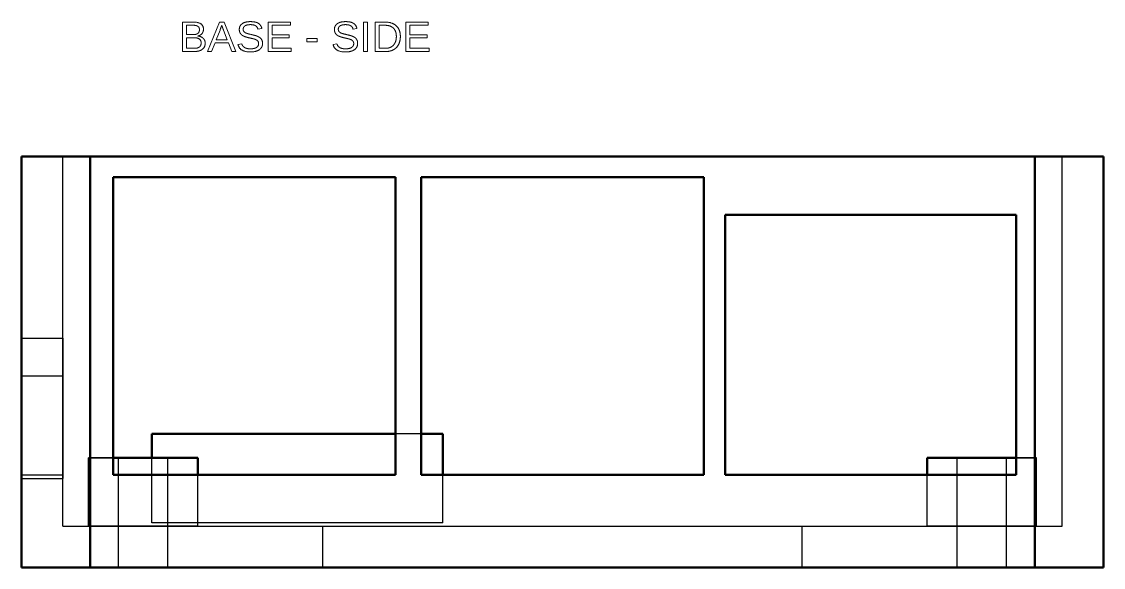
# Model space of a CAD drawing. Header units: millimetres. Extents: x 10 to 410, y 10 to 287.
# Drawn here: x 148.4 to 211.6, y 93 to 124.9 of the extents above; entities that cross this region are included whole.
import ezdxf

# ---------------------------------------------------------------- set-up
doc = ezdxf.new("R2010")
doc.units = ezdxf.units.MM
for name, color, linetype, lineweight in [('dimensions', 7, 'Continuous', 13), ('hidden', 7, 'Continuous', 25), ('part', 7, 'Continuous', 50)]:
    doc.layers.add(name, color=color, linetype=linetype, lineweight=lineweight)

msp = doc.modelspace()

# ---------------------------------------------------------------- linework, layer by layer
at = {"layer": 'dimensions'}
for p, q in [((157.793, 124.859), (157.793, 123.139)), ((158.418, 124.859), (157.793, 124.859)), ((158.026, 124.673), (158.418, 124.673)), ((158.026, 124.128), (158.026, 124.673)), ((159.962, 124.859), (159.26, 123.139)), ((160.227, 124.859), (159.962, 124.859)), ((160.081, 124.649), (160.092, 124.684)), ((160.092, 124.684), (160.125, 124.582)), ((160.918, 123.139), (160.227, 124.859)), ((162.795, 124.859), (162.795, 123.139)), ((164.1, 124.859), (162.795, 124.859)), ((163.029, 124.669), (164.1, 124.669)), ((163.029, 124.117), (163.029, 124.669)), ((164.1, 124.669), (164.1, 124.859)), ((168.378, 124.859), (168.378, 123.139)), ((168.611, 124.859), (168.378, 124.859)), ((168.611, 123.139), (168.611, 124.859)), ((169.047, 124.859), (169.047, 123.139)), ((169.615, 124.859), (169.047, 124.859)), ((169.28, 124.673), (169.611, 124.673)), ((169.28, 123.326), (169.28, 124.673)), ((170.852, 124.859), (170.852, 123.139)), ((172.157, 124.859), (170.852, 124.859)), ((171.085, 124.669), (172.157, 124.669)), ((171.085, 124.117), (171.085, 124.669)), ((172.157, 124.669), (172.157, 124.859)), ((158.418, 124.128), (158.026, 124.128)), ((158.026, 123.946), (158.461, 123.946)), ((158.026, 123.326), (158.026, 123.946)), ((159.771, 123.824), (159.99, 124.389)), ((160.193, 124.392), (160.414, 123.824)), ((162.206, 124.449), (162.435, 124.49)), ((164.027, 124.117), (163.029, 124.117)), ((163.029, 123.929), (164.027, 123.929)), ((163.029, 123.33), (163.029, 123.929)), ((164.027, 123.929), (164.027, 124.117)), ((165.063, 123.901), (165.063, 123.706)), ((165.674, 123.901), (165.063, 123.901)), ((165.674, 123.706), (165.674, 123.901)), ((167.762, 124.449), (167.992, 124.49)), ((172.084, 124.117), (171.085, 124.117)), ((171.085, 123.929), (172.084, 123.929)), ((171.085, 123.33), (171.085, 123.929)), ((172.084, 123.929), (172.084, 124.117)), ((158.479, 123.326), (158.026, 123.326)), ((159.502, 123.139), (159.7, 123.642)), ((159.7, 123.642), (160.483, 123.642)), ((160.414, 123.824), (159.771, 123.824)), ((160.483, 123.642), (160.68, 123.139)), ((161.262, 123.597), (161.036, 123.552)), ((164.15, 123.33), (163.029, 123.33)), ((164.15, 123.139), (164.15, 123.33)), ((165.063, 123.706), (165.674, 123.706)), ((166.819, 123.597), (166.593, 123.552)), ((169.663, 123.326), (169.28, 123.326)), ((172.207, 123.33), (171.085, 123.33)), ((172.207, 123.139), (172.207, 123.33)), ((157.793, 123.139), (158.491, 123.139)), ((159.26, 123.139), (159.502, 123.139)), ((160.68, 123.139), (160.918, 123.139)), ((162.795, 123.139), (164.15, 123.139)), ((168.378, 123.139), (168.611, 123.139)), ((169.047, 123.139), (169.69, 123.139)), ((170.852, 123.139), (172.207, 123.139))]:
    msp.add_line(p, q, dxfattribs=at)
for points in [[(158.418, 124.859), (159.023, 124.859), (159.023, 124.442)], [(158.694, 124.613), (158.599, 124.673), (158.418, 124.673)], [(158.789, 124.414), (158.789, 124.553), (158.694, 124.613)], [(160.081, 124.649), (160.05, 124.548), (159.99, 124.389)], [(160.193, 124.392), (160.159, 124.476), (160.125, 124.582)], [(161.117, 124.425), (161.117, 124.646), (161.286, 124.765)], [(161.286, 124.765), (161.455, 124.885), (161.77, 124.885)], [(161.453, 124.641), (161.344, 124.573), (161.344, 124.437)], [(161.768, 124.709), (161.561, 124.709), (161.453, 124.641)], [(162.062, 124.648), (161.956, 124.709), (161.768, 124.709)], [(161.77, 124.885), (162.063, 124.885), (162.218, 124.795)], [(162.206, 124.449), (162.168, 124.586), (162.062, 124.648)], [(162.218, 124.795), (162.373, 124.706), (162.435, 124.49)], [(166.674, 124.425), (166.674, 124.646), (166.843, 124.765)], [(166.843, 124.765), (167.012, 124.885), (167.327, 124.885)], [(167.009, 124.641), (166.901, 124.573), (166.901, 124.437)], [(167.324, 124.709), (167.118, 124.709), (167.009, 124.641)], [(167.618, 124.648), (167.512, 124.709), (167.324, 124.709)], [(167.327, 124.885), (167.62, 124.885), (167.775, 124.795)], [(167.762, 124.449), (167.725, 124.586), (167.618, 124.648)], [(167.775, 124.795), (167.93, 124.706), (167.992, 124.49)], [(170.118, 124.505), (169.943, 124.673), (169.611, 124.673)], [(169.615, 124.859), (170.052, 124.859), (170.29, 124.64)], [(170.293, 124.017), (170.293, 124.337), (170.118, 124.505)], [(170.29, 124.64), (170.527, 124.421), (170.527, 124.017)], [(158.418, 124.128), (158.605, 124.128), (158.697, 124.198)], [(158.888, 123.642), (158.888, 123.946), (158.461, 123.946)], [(158.938, 124.186), (158.853, 124.082), (158.696, 124.046)], [(158.696, 124.046), (158.901, 124.022), (159.012, 123.909)], [(158.697, 124.198), (158.789, 124.269), (158.789, 124.414)], [(159.023, 124.442), (159.023, 124.289), (158.938, 124.186)], [(159.012, 123.909), (159.124, 123.796), (159.124, 123.624)], [(161.149, 124.254), (161.117, 124.328), (161.117, 124.425)], [(161.243, 124.124), (161.182, 124.179), (161.149, 124.254)], [(161.409, 124.023), (161.304, 124.068), (161.243, 124.124)], [(161.344, 124.437), (161.344, 124.358), (161.386, 124.306)], [(161.386, 124.306), (161.428, 124.254), (161.508, 124.218)], [(161.719, 123.933), (161.515, 123.978), (161.409, 124.023)], [(161.508, 124.218), (161.587, 124.182), (161.824, 124.129)], [(161.932, 123.883), (161.836, 123.906), (161.719, 123.933)], [(161.824, 124.129), (161.903, 124.111), (161.982, 124.092)], [(162.098, 123.825), (162.029, 123.86), (161.932, 123.883)], [(161.982, 124.092), (162.061, 124.073), (162.133, 124.047)], [(162.133, 124.047), (162.205, 124.021), (162.267, 123.985)], [(162.267, 123.985), (162.33, 123.95), (162.377, 123.899)], [(162.377, 123.899), (162.423, 123.847), (162.449, 123.778)], [(166.706, 124.254), (166.674, 124.328), (166.674, 124.425)], [(166.799, 124.124), (166.738, 124.179), (166.706, 124.254)], [(166.966, 124.023), (166.86, 124.068), (166.799, 124.124)], [(166.901, 124.437), (166.901, 124.358), (166.943, 124.306)], [(166.943, 124.306), (166.985, 124.254), (167.064, 124.218)], [(167.275, 123.933), (167.072, 123.978), (166.966, 124.023)], [(167.064, 124.218), (167.144, 124.182), (167.38, 124.129)], [(167.489, 123.883), (167.393, 123.906), (167.275, 123.933)], [(167.38, 124.129), (167.46, 124.111), (167.538, 124.092)], [(167.655, 123.825), (167.585, 123.86), (167.489, 123.883)], [(167.538, 124.092), (167.617, 124.073), (167.689, 124.047)], [(167.689, 124.047), (167.761, 124.021), (167.824, 123.985)], [(167.824, 123.985), (167.887, 123.95), (167.933, 123.899)], [(167.933, 123.899), (167.98, 123.847), (168.006, 123.778)], [(170.216, 123.648), (170.293, 123.805), (170.293, 124.017)], [(170.527, 124.017), (170.527, 123.751), (170.424, 123.551)], [(158.479, 123.326), (158.693, 123.326), (158.79, 123.406)], [(158.956, 123.267), (158.789, 123.139), (158.491, 123.139)], [(158.79, 123.406), (158.888, 123.485), (158.888, 123.642)], [(159.124, 123.624), (159.124, 123.395), (158.956, 123.267)], [(161.765, 123.115), (161.136, 123.115), (161.036, 123.552)], [(161.262, 123.597), (161.301, 123.442), (161.428, 123.37)], [(161.428, 123.37), (161.555, 123.297), (161.774, 123.297)], [(162.289, 123.246), (162.103, 123.115), (161.765, 123.115)], [(161.774, 123.297), (162, 123.297), (162.122, 123.374)], [(162.206, 123.739), (162.168, 123.791), (162.098, 123.825)], [(162.122, 123.374), (162.245, 123.452), (162.245, 123.602)], [(162.245, 123.602), (162.245, 123.686), (162.206, 123.739)], [(162.476, 123.614), (162.476, 123.376), (162.289, 123.246)], [(162.449, 123.778), (162.476, 123.708), (162.476, 123.614)], [(167.322, 123.115), (166.693, 123.115), (166.593, 123.552)], [(166.819, 123.597), (166.858, 123.442), (166.985, 123.37)], [(166.985, 123.37), (167.112, 123.297), (167.33, 123.297)], [(167.846, 123.246), (167.66, 123.115), (167.322, 123.115)], [(167.33, 123.297), (167.556, 123.297), (167.679, 123.374)], [(167.763, 123.739), (167.725, 123.791), (167.655, 123.825)], [(167.679, 123.374), (167.802, 123.452), (167.802, 123.602)], [(167.802, 123.602), (167.802, 123.686), (167.763, 123.739)], [(168.032, 123.614), (168.032, 123.376), (167.846, 123.246)], [(168.006, 123.778), (168.032, 123.708), (168.032, 123.614)], [(169.663, 123.326), (169.852, 123.326), (169.996, 123.409)], [(170.129, 123.246), (169.939, 123.139), (169.69, 123.139)], [(169.996, 123.409), (170.139, 123.492), (170.216, 123.648)], [(170.424, 123.551), (170.32, 123.352), (170.129, 123.246)]]:
    msp.add_open_spline(points, degree=2, dxfattribs=at)
at = {"layer": 'hidden'}
for p, q in [((148.4, 93), (148.4, 117)), ((150.8, 95.4), (150.8, 117)), ((150.8, 117), (209.2, 117)), ((150.8, 95.4), (150.8, 117)), ((150.8, 117), (209.2, 117)), ((152.4, 117), (207.6, 117)), ((152.4, 93), (152.4, 117)), ((207.6, 93), (207.6, 117)), ((209.2, 95.4), (209.2, 117)), ((209.2, 95.4), (209.2, 117)), ((211.6, 93), (211.6, 117)), ((153.75, 98.4), (153.75, 115.8)), ((170.25, 115.8), (153.75, 115.8)), ((170.25, 98.4), (170.25, 115.8)), ((171.75, 98.4), (171.75, 115.8)), ((188.25, 115.8), (171.75, 115.8)), ((188.25, 98.4), (188.25, 115.8)), ((206.5, 113.6), (189.5, 113.6)), ((189.5, 98.4), (189.5, 113.6)), ((206.5, 98.4), (206.5, 113.6)), ((148.4, 106.4), (150.8, 106.4)), ((148.4, 106.4), (150.8, 106.4)), ((148.4, 106.4), (148.4, 98.2)), ((148.4, 106.4), (148.4, 98.2)), ((150.8, 106.4), (150.8, 98.2)), ((150.8, 106.4), (150.8, 98.2)), ((148.4, 104.2), (150.8, 104.2)), ((148.4, 104.2), (150.8, 104.2)), ((148.4, 104.2), (148.4, 98.2)), ((148.4, 104.2), (148.4, 98.2)), ((148.4, 104.2), (150.8, 104.2)), ((148.4, 104.2), (150.8, 104.2)), ((148.4, 104.2), (148.4, 98.4)), ((148.4, 104.2), (148.4, 98.4)), ((148.4, 104.2), (150.8, 104.2)), ((148.4, 104.2), (150.8, 104.2)), ((148.4, 104.2), (148.4, 98.4)), ((148.4, 104.2), (148.4, 98.4)), ((150.8, 104.2), (150.8, 98.2)), ((150.8, 104.2), (150.8, 98.2)), ((150.8, 104.2), (150.8, 98.4)), ((150.8, 104.2), (150.8, 98.4)), ((150.8, 104.2), (150.8, 98.4)), ((150.8, 104.2), (150.8, 98.4)), ((173, 100.8), (156, 100.8)), ((156, 95.6), (156, 100.8)), ((171.75, 100.8), (170.25, 100.8)), ((173, 95.6), (173, 100.8)), ((152.3, 95.4), (152.3, 99.4)), ((152.3, 95.4), (152.3, 99.4)), ((154.05, 93), (154.05, 99.4)), ((154.05, 93), (154.05, 99.4)), ((156, 95.6), (156, 99.4)), ((156.95, 93), (156.95, 99.4)), ((156.95, 93), (156.95, 99.4)), ((158.7, 95.4), (158.7, 99.4)), ((201.3, 95.4), (201.3, 99.4)), ((203.05, 93), (203.05, 99.4)), ((203.05, 93), (203.05, 99.4)), ((205.95, 93), (205.95, 99.4)), ((205.95, 93), (205.95, 99.4)), ((207.7, 95.4), (207.7, 99.4)), ((207.7, 95.4), (207.7, 99.4)), ((148.4, 98.4), (150.8, 98.4)), ((148.4, 98.4), (150.8, 98.4)), ((148.4, 98.4), (150.8, 98.4)), ((148.4, 98.4), (150.8, 98.4)), ((148.4, 98.2), (150.8, 98.2)), ((148.4, 98.2), (150.8, 98.2)), ((148.4, 98.2), (150.8, 98.2)), ((148.4, 98.2), (150.8, 98.2)), ((170.25, 98.4), (153.75, 98.4)), ((158.7, 95.4), (158.7, 98.4)), ((188.25, 98.4), (171.75, 98.4)), ((173, 95.6), (173, 98.4)), ((206.5, 98.4), (189.5, 98.4)), ((201.3, 95.4), (201.3, 98.4)), ((173, 95.6), (156, 95.6)), ((173, 95.6), (156, 95.6)), ((150.8, 95.4), (209.2, 95.4)), ((150.8, 95.4), (209.2, 95.4)), ((166, 95.4), (194, 95.4)), ((166, 95.4), (194, 95.4)), ((166, 95.4), (194, 95.4)), ((166, 95.4), (194, 95.4)), ((166, 95.4), (194, 95.4)), ((166, 95.4), (194, 95.4)), ((166, 95.4), (194, 95.4)), ((166, 95.4), (194, 95.4)), ((166, 95.4), (194, 95.4)), ((166, 95.4), (194, 95.4)), ((166, 95.4), (194, 95.4)), ((166, 95.4), (194, 95.4)), ((166, 95.4), (194, 95.4)), ((166, 95.4), (194, 95.4)), ((166, 93), (166, 95.4)), ((166, 93), (166, 95.4)), ((166, 93), (166, 95.4)), ((166, 93), (166, 95.4)), ((166, 93), (166, 95.4)), ((166, 93), (166, 95.4)), ((166, 93), (166, 95.4)), ((166, 93), (166, 95.4)), ((166, 93), (166, 95.4)), ((166, 93), (166, 95.4)), ((166, 93), (166, 95.4)), ((166, 93), (166, 95.4)), ((166, 93), (166, 95.4)), ((166, 93), (166, 95.4)), ((194, 93), (194, 95.4)), ((194, 93), (194, 95.4)), ((194, 93), (194, 95.4)), ((194, 93), (194, 95.4)), ((194, 93), (194, 95.4)), ((194, 93), (194, 95.4)), ((194, 93), (194, 95.4)), ((194, 93), (194, 95.4)), ((194, 93), (194, 95.4)), ((194, 93), (194, 95.4)), ((194, 93), (194, 95.4)), ((194, 93), (194, 95.4)), ((194, 93), (194, 95.4)), ((194, 93), (194, 95.4)), ((152.4, 93), (207.6, 93)), ((166, 93), (194, 93)), ((166, 93), (194, 93)), ((166, 93), (194, 93)), ((166, 93), (194, 93)), ((166, 93), (194, 93)), ((166, 93), (194, 93)), ((166, 93), (194, 93)), ((166, 93), (194, 93)), ((166, 93), (194, 93)), ((166, 93), (194, 93)), ((166, 93), (194, 93)), ((166, 93), (194, 93)), ((166, 93), (194, 93)), ((166, 93), (194, 93))]:
    msp.add_line(p, q, dxfattribs=at)
for points, knots in [([(152.4, 117), (151.951, 117), (151.51, 117), (151.294, 117), (151.079, 117), (150.872, 117), (150.664, 117), (150.468, 117), (150.272, 117), (150.089, 117), (149.906, 117), (149.739, 117), (149.572, 117), (149.422, 117), (149.273, 117), (149.143, 117), (149.013, 117), (148.905, 117), (148.796, 117), (148.71, 117), (148.624, 117), (148.562, 117), (148.5, 117), (148.463, 117), (148.425, 117), (148.413, 117), (148.4, 117)], [0, 0, 0, 0.142857, 0.142857, 0.214286, 0.214286, 0.285714, 0.285714, 0.357143, 0.357143, 0.428571, 0.428571, 0.5, 0.5, 0.571429, 0.571429, 0.642857, 0.642857, 0.714286, 0.714286, 0.785714, 0.785714, 0.857143, 0.857143, 0.928571, 0.928571, 1, 1, 1]), ([(152.3, 99.4), (152.31, 99.4), (152.32, 99.4), (152.35, 99.4), (152.38, 99.4), (152.43, 99.4), (152.48, 99.4), (152.548, 99.4), (152.617, 99.4), (152.704, 99.4), (152.79, 99.4), (152.894, 99.4), (152.998, 99.4), (153.118, 99.4), (153.237, 99.4), (153.371, 99.4), (153.505, 99.4), (153.651, 99.4), (153.797, 99.4), (153.955, 99.4), (154.112, 99.4), (154.277, 99.4), (154.443, 99.4), (154.616, 99.4), (154.788, 99.4), (155.14, 99.4), (155.5, 99.4)], [0, 0, 0, 0.071429, 0.071429, 0.142857, 0.142857, 0.214286, 0.214286, 0.285714, 0.285714, 0.357143, 0.357143, 0.428571, 0.428571, 0.5, 0.5, 0.571429, 0.571429, 0.642857, 0.642857, 0.714286, 0.714286, 0.785714, 0.785714, 0.857143, 0.857143, 1, 1, 1]), ([(154.05, 99.4), (154.055, 99.4), (154.059, 99.4), (154.073, 99.4), (154.086, 99.4), (154.109, 99.4), (154.131, 99.4), (154.162, 99.4), (154.194, 99.4), (154.233, 99.4), (154.272, 99.4), (154.319, 99.4), (154.366, 99.4), (154.421, 99.4), (154.475, 99.4), (154.535, 99.4), (154.596, 99.4), (154.662, 99.4), (154.729, 99.4), (154.8, 99.4), (154.871, 99.4), (155.019, 99.4), (155.177, 99.4), (155.337, 99.4), (155.5, 99.4)], [0, 0, 0, 0.071429, 0.071429, 0.142857, 0.142857, 0.214286, 0.214286, 0.285714, 0.285714, 0.357143, 0.357143, 0.428571, 0.428571, 0.5, 0.5, 0.571429, 0.571429, 0.642857, 0.642857, 0.714286, 0.714286, 0.857143, 0.857143, 1, 1, 1]), ([(154.05, 99.4), (154.055, 99.4), (154.059, 99.4), (154.073, 99.4), (154.086, 99.4), (154.109, 99.4), (154.131, 99.4), (154.162, 99.4), (154.194, 99.4), (154.233, 99.4), (154.272, 99.4), (154.319, 99.4), (154.366, 99.4), (154.421, 99.4), (154.475, 99.4), (154.535, 99.4), (154.596, 99.4), (154.662, 99.4), (154.729, 99.4), (154.8, 99.4), (154.871, 99.4), (155.019, 99.4), (155.177, 99.4), (155.337, 99.4), (155.5, 99.4)], [0, 0, 0, 0.071429, 0.071429, 0.142857, 0.142857, 0.214286, 0.214286, 0.285714, 0.285714, 0.357143, 0.357143, 0.428571, 0.428571, 0.5, 0.5, 0.571429, 0.571429, 0.642857, 0.642857, 0.714286, 0.714286, 0.857143, 0.857143, 1, 1, 1]), ([(155.5, 99.4), (155.746, 99.4), (155.979, 99.4), (156.131, 99.4), (156.271, 99.4), (156.338, 99.4), (156.404, 99.4), (156.465, 99.4), (156.525, 99.4), (156.579, 99.4), (156.634, 99.4), (156.681, 99.4), (156.728, 99.4), (156.767, 99.4), (156.806, 99.4), (156.838, 99.4), (156.869, 99.4), (156.891, 99.4), (156.914, 99.4), (156.927, 99.4), (156.941, 99.4), (156.945, 99.4), (156.95, 99.4)], [0, 0, 0, 0.336599, 0.336599, 0.560999, 0.560999, 0.673198, 0.673198, 0.785398, 0.785398, 0.897598, 0.897598, 1.009798, 1.009798, 1.121997, 1.121997, 1.234197, 1.234197, 1.346397, 1.346397, 1.458597, 1.458597, 1.570796, 1.570796, 1.570796]), ([(155.5, 99.4), (155.746, 99.4), (155.979, 99.4), (156.131, 99.4), (156.271, 99.4), (156.338, 99.4), (156.404, 99.4), (156.465, 99.4), (156.525, 99.4), (156.579, 99.4), (156.634, 99.4), (156.681, 99.4), (156.728, 99.4), (156.767, 99.4), (156.806, 99.4), (156.838, 99.4), (156.869, 99.4), (156.891, 99.4), (156.914, 99.4), (156.927, 99.4), (156.941, 99.4), (156.945, 99.4), (156.95, 99.4)], [0, 0, 0, 0.336599, 0.336599, 0.560999, 0.560999, 0.673198, 0.673198, 0.785398, 0.785398, 0.897598, 0.897598, 1.009798, 1.009798, 1.121997, 1.121997, 1.234197, 1.234197, 1.346397, 1.346397, 1.458597, 1.458597, 1.570796, 1.570796, 1.570796]), ([(201.3, 99.4), (201.31, 99.4), (201.32, 99.4), (201.35, 99.4), (201.38, 99.4), (201.43, 99.4), (201.48, 99.4), (201.548, 99.4), (201.617, 99.4), (201.704, 99.4), (201.79, 99.4), (201.894, 99.4), (201.998, 99.4), (202.118, 99.4), (202.237, 99.4), (202.371, 99.4), (202.505, 99.4), (202.651, 99.4), (202.797, 99.4), (202.955, 99.4), (203.112, 99.4), (203.277, 99.4), (203.443, 99.4), (203.616, 99.4), (203.788, 99.4), (204.14, 99.4), (204.5, 99.4)], [0, 0, 0, 0.071429, 0.071429, 0.142857, 0.142857, 0.214286, 0.214286, 0.285714, 0.285714, 0.357143, 0.357143, 0.428571, 0.428571, 0.5, 0.5, 0.571429, 0.571429, 0.642857, 0.642857, 0.714286, 0.714286, 0.785714, 0.785714, 0.857143, 0.857143, 1, 1, 1]), ([(203.05, 99.4), (203.055, 99.4), (203.059, 99.4), (203.073, 99.4), (203.086, 99.4), (203.109, 99.4), (203.131, 99.4), (203.162, 99.4), (203.194, 99.4), (203.233, 99.4), (203.272, 99.4), (203.319, 99.4), (203.366, 99.4), (203.421, 99.4), (203.475, 99.4), (203.535, 99.4), (203.596, 99.4), (203.662, 99.4), (203.729, 99.4), (203.8, 99.4), (203.871, 99.4), (204.019, 99.4), (204.177, 99.4), (204.337, 99.4), (204.5, 99.4)], [0, 0, 0, 0.071429, 0.071429, 0.142857, 0.142857, 0.214286, 0.214286, 0.285714, 0.285714, 0.357143, 0.357143, 0.428571, 0.428571, 0.5, 0.5, 0.571429, 0.571429, 0.642857, 0.642857, 0.714286, 0.714286, 0.857143, 0.857143, 1, 1, 1]), ([(203.05, 99.4), (203.055, 99.4), (203.059, 99.4), (203.073, 99.4), (203.086, 99.4), (203.109, 99.4), (203.131, 99.4), (203.162, 99.4), (203.194, 99.4), (203.233, 99.4), (203.272, 99.4), (203.319, 99.4), (203.366, 99.4), (203.421, 99.4), (203.475, 99.4), (203.535, 99.4), (203.596, 99.4), (203.662, 99.4), (203.729, 99.4), (203.8, 99.4), (203.871, 99.4), (204.019, 99.4), (204.177, 99.4), (204.337, 99.4), (204.5, 99.4)], [0, 0, 0, 0.071429, 0.071429, 0.142857, 0.142857, 0.214286, 0.214286, 0.285714, 0.285714, 0.357143, 0.357143, 0.428571, 0.428571, 0.5, 0.5, 0.571429, 0.571429, 0.642857, 0.642857, 0.714286, 0.714286, 0.857143, 0.857143, 1, 1, 1]), ([(204.5, 99.4), (204.746, 99.4), (204.979, 99.4), (205.131, 99.4), (205.271, 99.4), (205.338, 99.4), (205.404, 99.4), (205.465, 99.4), (205.525, 99.4), (205.579, 99.4), (205.634, 99.4), (205.681, 99.4), (205.728, 99.4), (205.767, 99.4), (205.806, 99.4), (205.838, 99.4), (205.869, 99.4), (205.891, 99.4), (205.914, 99.4), (205.927, 99.4), (205.941, 99.4), (205.945, 99.4), (205.95, 99.4)], [0, 0, 0, 0.336599, 0.336599, 0.560999, 0.560999, 0.673198, 0.673198, 0.785398, 0.785398, 0.897598, 0.897598, 1.009798, 1.009798, 1.121997, 1.121997, 1.234197, 1.234197, 1.346397, 1.346397, 1.458597, 1.458597, 1.570796, 1.570796, 1.570796]), ([(204.5, 99.4), (204.746, 99.4), (204.979, 99.4), (205.131, 99.4), (205.271, 99.4), (205.338, 99.4), (205.404, 99.4), (205.465, 99.4), (205.525, 99.4), (205.579, 99.4), (205.634, 99.4), (205.681, 99.4), (205.728, 99.4), (205.767, 99.4), (205.806, 99.4), (205.838, 99.4), (205.869, 99.4), (205.891, 99.4), (205.914, 99.4), (205.927, 99.4), (205.941, 99.4), (205.945, 99.4), (205.95, 99.4)], [0, 0, 0, 0.336599, 0.336599, 0.560999, 0.560999, 0.673198, 0.673198, 0.785398, 0.785398, 0.897598, 0.897598, 1.009798, 1.009798, 1.121997, 1.121997, 1.234197, 1.234197, 1.346397, 1.346397, 1.458597, 1.458597, 1.570796, 1.570796, 1.570796]), ([(152.3, 95.4), (152.31, 95.4), (152.32, 95.4), (152.35, 95.4), (152.38, 95.4), (152.43, 95.4), (152.48, 95.4), (152.548, 95.4), (152.617, 95.4), (152.704, 95.4), (152.79, 95.4), (152.894, 95.4), (152.998, 95.4), (153.118, 95.4), (153.237, 95.4), (153.371, 95.4), (153.505, 95.4), (153.651, 95.4), (153.797, 95.4), (153.955, 95.4), (154.112, 95.4), (154.277, 95.4), (154.443, 95.4), (154.616, 95.4), (154.788, 95.4), (155.14, 95.4), (155.5, 95.4)], [0, 0, 0, 0.071429, 0.071429, 0.142857, 0.142857, 0.214286, 0.214286, 0.285714, 0.285714, 0.357143, 0.357143, 0.428571, 0.428571, 0.5, 0.5, 0.571429, 0.571429, 0.642857, 0.642857, 0.714286, 0.714286, 0.785714, 0.785714, 0.857143, 0.857143, 1, 1, 1]), ([(152.3, 95.4), (152.31, 95.4), (152.32, 95.4), (152.35, 95.4), (152.38, 95.4), (152.43, 95.4), (152.48, 95.4), (152.548, 95.4), (152.617, 95.4), (152.704, 95.4), (152.79, 95.4), (152.894, 95.4), (152.998, 95.4), (153.118, 95.4), (153.237, 95.4), (153.371, 95.4), (153.505, 95.4), (153.651, 95.4), (153.797, 95.4), (153.955, 95.4), (154.112, 95.4), (154.277, 95.4), (154.443, 95.4), (154.616, 95.4), (154.788, 95.4), (155.14, 95.4), (155.5, 95.4)], [0, 0, 0, 0.071429, 0.071429, 0.142857, 0.142857, 0.214286, 0.214286, 0.285714, 0.285714, 0.357143, 0.357143, 0.428571, 0.428571, 0.5, 0.5, 0.571429, 0.571429, 0.642857, 0.642857, 0.714286, 0.714286, 0.785714, 0.785714, 0.857143, 0.857143, 1, 1, 1]), ([(201.3, 95.4), (201.31, 95.4), (201.32, 95.4), (201.35, 95.4), (201.38, 95.4), (201.43, 95.4), (201.48, 95.4), (201.548, 95.4), (201.617, 95.4), (201.704, 95.4), (201.79, 95.4), (201.894, 95.4), (201.998, 95.4), (202.118, 95.4), (202.237, 95.4), (202.371, 95.4), (202.505, 95.4), (202.651, 95.4), (202.797, 95.4), (202.955, 95.4), (203.112, 95.4), (203.277, 95.4), (203.443, 95.4), (203.616, 95.4), (203.788, 95.4), (204.14, 95.4), (204.5, 95.4)], [0, 0, 0, 0.071429, 0.071429, 0.142857, 0.142857, 0.214286, 0.214286, 0.285714, 0.285714, 0.357143, 0.357143, 0.428571, 0.428571, 0.5, 0.5, 0.571429, 0.571429, 0.642857, 0.642857, 0.714286, 0.714286, 0.785714, 0.785714, 0.857143, 0.857143, 1, 1, 1]), ([(201.3, 95.4), (201.31, 95.4), (201.32, 95.4), (201.35, 95.4), (201.38, 95.4), (201.43, 95.4), (201.48, 95.4), (201.548, 95.4), (201.617, 95.4), (201.704, 95.4), (201.79, 95.4), (201.894, 95.4), (201.998, 95.4), (202.118, 95.4), (202.237, 95.4), (202.371, 95.4), (202.505, 95.4), (202.651, 95.4), (202.797, 95.4), (202.955, 95.4), (203.112, 95.4), (203.277, 95.4), (203.443, 95.4), (203.616, 95.4), (203.788, 95.4), (204.14, 95.4), (204.5, 95.4)], [0, 0, 0, 0.071429, 0.071429, 0.142857, 0.142857, 0.214286, 0.214286, 0.285714, 0.285714, 0.357143, 0.357143, 0.428571, 0.428571, 0.5, 0.5, 0.571429, 0.571429, 0.642857, 0.642857, 0.714286, 0.714286, 0.785714, 0.785714, 0.857143, 0.857143, 1, 1, 1]), ([(152.4, 93), (151.951, 93), (151.51, 93), (151.294, 93), (151.079, 93), (150.872, 93), (150.664, 93), (150.468, 93), (150.272, 93), (150.089, 93), (149.906, 93), (149.739, 93), (149.572, 93), (149.422, 93), (149.273, 93), (149.143, 93), (149.013, 93), (148.905, 93), (148.796, 93), (148.71, 93), (148.624, 93), (148.562, 93), (148.5, 93), (148.463, 93), (148.425, 93), (148.413, 93), (148.4, 93)], [0, 0, 0, 0.142857, 0.142857, 0.214286, 0.214286, 0.285714, 0.285714, 0.357143, 0.357143, 0.428571, 0.428571, 0.5, 0.5, 0.571429, 0.571429, 0.642857, 0.642857, 0.714286, 0.714286, 0.785714, 0.785714, 0.857143, 0.857143, 0.928571, 0.928571, 1, 1, 1]), ([(154.05, 93), (154.055, 93), (154.059, 93), (154.073, 93), (154.086, 93), (154.109, 93), (154.131, 93), (154.162, 93), (154.194, 93), (154.233, 93), (154.272, 93), (154.319, 93), (154.366, 93), (154.421, 93), (154.475, 93), (154.535, 93), (154.596, 93), (154.662, 93), (154.729, 93), (154.8, 93), (154.871, 93), (155.019, 93), (155.177, 93), (155.337, 93), (155.5, 93)], [0, 0, 0, 0.071429, 0.071429, 0.142857, 0.142857, 0.214286, 0.214286, 0.285714, 0.285714, 0.357143, 0.357143, 0.428571, 0.428571, 0.5, 0.5, 0.571429, 0.571429, 0.642857, 0.642857, 0.714286, 0.714286, 0.857143, 0.857143, 1, 1, 1]), ([(154.05, 93), (154.055, 93), (154.059, 93), (154.073, 93), (154.086, 93), (154.109, 93), (154.131, 93), (154.162, 93), (154.194, 93), (154.233, 93), (154.272, 93), (154.319, 93), (154.366, 93), (154.421, 93), (154.475, 93), (154.535, 93), (154.596, 93), (154.662, 93), (154.729, 93), (154.8, 93), (154.871, 93), (155.019, 93), (155.177, 93), (155.337, 93), (155.5, 93)], [0, 0, 0, 0.071429, 0.071429, 0.142857, 0.142857, 0.214286, 0.214286, 0.285714, 0.285714, 0.357143, 0.357143, 0.428571, 0.428571, 0.5, 0.5, 0.571429, 0.571429, 0.642857, 0.642857, 0.714286, 0.714286, 0.857143, 0.857143, 1, 1, 1]), ([(155.5, 93), (155.746, 93), (155.979, 93), (156.131, 93), (156.271, 93), (156.338, 93), (156.404, 93), (156.465, 93), (156.525, 93), (156.579, 93), (156.634, 93), (156.681, 93), (156.728, 93), (156.767, 93), (156.806, 93), (156.838, 93), (156.869, 93), (156.891, 93), (156.914, 93), (156.927, 93), (156.941, 93), (156.945, 93), (156.95, 93)], [0, 0, 0, 0.336599, 0.336599, 0.560999, 0.560999, 0.673198, 0.673198, 0.785398, 0.785398, 0.897598, 0.897598, 1.009798, 1.009798, 1.121997, 1.121997, 1.234197, 1.234197, 1.346397, 1.346397, 1.458597, 1.458597, 1.570796, 1.570796, 1.570796]), ([(155.5, 93), (155.746, 93), (155.979, 93), (156.131, 93), (156.271, 93), (156.338, 93), (156.404, 93), (156.465, 93), (156.525, 93), (156.579, 93), (156.634, 93), (156.681, 93), (156.728, 93), (156.767, 93), (156.806, 93), (156.838, 93), (156.869, 93), (156.891, 93), (156.914, 93), (156.927, 93), (156.941, 93), (156.945, 93), (156.95, 93)], [0, 0, 0, 0.336599, 0.336599, 0.560999, 0.560999, 0.673198, 0.673198, 0.785398, 0.785398, 0.897598, 0.897598, 1.009798, 1.009798, 1.121997, 1.121997, 1.234197, 1.234197, 1.346397, 1.346397, 1.458597, 1.458597, 1.570796, 1.570796, 1.570796]), ([(203.05, 93), (203.055, 93), (203.059, 93), (203.073, 93), (203.086, 93), (203.109, 93), (203.131, 93), (203.162, 93), (203.194, 93), (203.233, 93), (203.272, 93), (203.319, 93), (203.366, 93), (203.421, 93), (203.475, 93), (203.535, 93), (203.596, 93), (203.662, 93), (203.729, 93), (203.8, 93), (203.871, 93), (204.019, 93), (204.177, 93), (204.337, 93), (204.5, 93)], [0, 0, 0, 0.071429, 0.071429, 0.142857, 0.142857, 0.214286, 0.214286, 0.285714, 0.285714, 0.357143, 0.357143, 0.428571, 0.428571, 0.5, 0.5, 0.571429, 0.571429, 0.642857, 0.642857, 0.714286, 0.714286, 0.857143, 0.857143, 1, 1, 1]), ([(203.05, 93), (203.055, 93), (203.059, 93), (203.073, 93), (203.086, 93), (203.109, 93), (203.131, 93), (203.162, 93), (203.194, 93), (203.233, 93), (203.272, 93), (203.319, 93), (203.366, 93), (203.421, 93), (203.475, 93), (203.535, 93), (203.596, 93), (203.662, 93), (203.729, 93), (203.8, 93), (203.871, 93), (204.019, 93), (204.177, 93), (204.337, 93), (204.5, 93)], [0, 0, 0, 0.071429, 0.071429, 0.142857, 0.142857, 0.214286, 0.214286, 0.285714, 0.285714, 0.357143, 0.357143, 0.428571, 0.428571, 0.5, 0.5, 0.571429, 0.571429, 0.642857, 0.642857, 0.714286, 0.714286, 0.857143, 0.857143, 1, 1, 1]), ([(204.5, 93), (204.746, 93), (204.979, 93), (205.131, 93), (205.271, 93), (205.338, 93), (205.404, 93), (205.465, 93), (205.525, 93), (205.579, 93), (205.634, 93), (205.681, 93), (205.728, 93), (205.767, 93), (205.806, 93), (205.838, 93), (205.869, 93), (205.891, 93), (205.914, 93), (205.927, 93), (205.941, 93), (205.945, 93), (205.95, 93)], [0, 0, 0, 0.336599, 0.336599, 0.560999, 0.560999, 0.673198, 0.673198, 0.785398, 0.785398, 0.897598, 0.897598, 1.009798, 1.009798, 1.121997, 1.121997, 1.234197, 1.234197, 1.346397, 1.346397, 1.458597, 1.458597, 1.570796, 1.570796, 1.570796]), ([(204.5, 93), (204.746, 93), (204.979, 93), (205.131, 93), (205.271, 93), (205.338, 93), (205.404, 93), (205.465, 93), (205.525, 93), (205.579, 93), (205.634, 93), (205.681, 93), (205.728, 93), (205.767, 93), (205.806, 93), (205.838, 93), (205.869, 93), (205.891, 93), (205.914, 93), (205.927, 93), (205.941, 93), (205.945, 93), (205.95, 93)], [0, 0, 0, 0.336599, 0.336599, 0.560999, 0.560999, 0.673198, 0.673198, 0.785398, 0.785398, 0.897598, 0.897598, 1.009798, 1.009798, 1.121997, 1.121997, 1.234197, 1.234197, 1.346397, 1.346397, 1.458597, 1.458597, 1.570796, 1.570796, 1.570796])]:
    msp.add_open_spline(points, degree=2, knots=knots, dxfattribs=at)
for points in [[(207.6, 117), (208.048, 117), (208.49, 117), (208.921, 117), (209.336, 117), (209.728, 117), (210.094, 117), (210.428, 117), (210.727, 117), (210.987, 117), (211.204, 117), (211.376, 117), (211.5, 117), (211.575, 117), (211.6, 117)], [(158.7, 99.4), (158.62, 99.4), (158.383, 99.4), (158.002, 99.4), (157.495, 99.4), (156.888, 99.4), (156.212, 99.4), (155.5, 99.4), (154.788, 99.4), (154.112, 99.4), (153.505, 99.4), (152.998, 99.4), (152.617, 99.4), (152.38, 99.4), (152.3, 99.4)], [(158.7, 99.4), (158.62, 99.4), (158.383, 99.4), (158.002, 99.4), (157.495, 99.4), (156.888, 99.4), (156.212, 99.4), (155.5, 99.4), (154.788, 99.4), (154.112, 99.4), (153.505, 99.4), (152.998, 99.4), (152.617, 99.4), (152.38, 99.4), (152.3, 99.4)], [(152.3, 99.4), (152.308, 99.4), (152.332, 99.4), (152.372, 99.4), (152.428, 99.4), (152.499, 99.4), (152.585, 99.4), (152.686, 99.4), (152.801, 99.4), (152.929, 99.4), (153.071, 99.4), (153.224, 99.4), (153.389, 99.4), (153.565, 99.4), (153.75, 99.4)], [(156.95, 99.4), (156.914, 99.4), (156.806, 99.4), (156.634, 99.4), (156.404, 99.4), (156.129, 99.4), (155.823, 99.4), (155.5, 99.4), (155.177, 99.4), (154.871, 99.4), (154.596, 99.4), (154.366, 99.4), (154.194, 99.4), (154.086, 99.4), (154.05, 99.4)], [(156.95, 99.4), (156.914, 99.4), (156.806, 99.4), (156.634, 99.4), (156.404, 99.4), (156.129, 99.4), (155.823, 99.4), (155.5, 99.4), (155.177, 99.4), (154.871, 99.4), (154.596, 99.4), (154.366, 99.4), (154.194, 99.4), (154.086, 99.4), (154.05, 99.4)], [(155.5, 99.4), (155.858, 99.4), (156.212, 99.4), (156.557, 99.4), (156.888, 99.4), (157.203, 99.4), (157.495, 99.4), (157.763, 99.4), (158.002, 99.4), (158.21, 99.4), (158.383, 99.4), (158.52, 99.4), (158.62, 99.4), (158.68, 99.4), (158.7, 99.4)], [(207.7, 99.4), (207.62, 99.4), (207.383, 99.4), (207.002, 99.4), (206.495, 99.4), (205.888, 99.4), (205.212, 99.4), (204.5, 99.4), (203.788, 99.4), (203.112, 99.4), (202.505, 99.4), (201.998, 99.4), (201.617, 99.4), (201.38, 99.4), (201.3, 99.4)], [(207.7, 99.4), (207.62, 99.4), (207.383, 99.4), (207.002, 99.4), (206.495, 99.4), (205.888, 99.4), (205.212, 99.4), (204.5, 99.4), (203.788, 99.4), (203.112, 99.4), (202.505, 99.4), (201.998, 99.4), (201.617, 99.4), (201.38, 99.4), (201.3, 99.4)], [(205.95, 99.4), (205.914, 99.4), (205.806, 99.4), (205.634, 99.4), (205.404, 99.4), (205.129, 99.4), (204.823, 99.4), (204.5, 99.4), (204.177, 99.4), (203.871, 99.4), (203.596, 99.4), (203.366, 99.4), (203.194, 99.4), (203.086, 99.4), (203.05, 99.4)], [(205.95, 99.4), (205.914, 99.4), (205.806, 99.4), (205.634, 99.4), (205.404, 99.4), (205.129, 99.4), (204.823, 99.4), (204.5, 99.4), (204.177, 99.4), (203.871, 99.4), (203.596, 99.4), (203.366, 99.4), (203.194, 99.4), (203.086, 99.4), (203.05, 99.4)], [(204.5, 99.4), (204.858, 99.4), (205.212, 99.4), (205.557, 99.4), (205.888, 99.4), (206.203, 99.4), (206.495, 99.4), (206.763, 99.4), (207.002, 99.4), (207.21, 99.4), (207.383, 99.4), (207.52, 99.4), (207.62, 99.4), (207.68, 99.4), (207.7, 99.4)], [(206.5, 99.4), (206.656, 99.4), (206.802, 99.4), (206.94, 99.4), (207.067, 99.4), (207.184, 99.4), (207.29, 99.4), (207.384, 99.4), (207.467, 99.4), (207.538, 99.4), (207.596, 99.4), (207.641, 99.4), (207.674, 99.4), (207.693, 99.4), (207.7, 99.4)], [(158.7, 95.4), (158.62, 95.4), (158.383, 95.4), (158.002, 95.4), (157.495, 95.4), (156.888, 95.4), (156.212, 95.4), (155.5, 95.4), (154.788, 95.4), (154.112, 95.4), (153.505, 95.4), (152.998, 95.4), (152.617, 95.4), (152.38, 95.4), (152.3, 95.4)], [(158.7, 95.4), (158.62, 95.4), (158.383, 95.4), (158.002, 95.4), (157.495, 95.4), (156.888, 95.4), (156.212, 95.4), (155.5, 95.4), (154.788, 95.4), (154.112, 95.4), (153.505, 95.4), (152.998, 95.4), (152.617, 95.4), (152.38, 95.4), (152.3, 95.4)], [(155.5, 95.4), (155.858, 95.4), (156.212, 95.4), (156.557, 95.4), (156.888, 95.4), (157.203, 95.4), (157.495, 95.4), (157.763, 95.4), (158.002, 95.4), (158.21, 95.4), (158.383, 95.4), (158.52, 95.4), (158.62, 95.4), (158.68, 95.4), (158.7, 95.4)], [(155.5, 95.4), (155.858, 95.4), (156.212, 95.4), (156.557, 95.4), (156.888, 95.4), (157.203, 95.4), (157.495, 95.4), (157.763, 95.4), (158.002, 95.4), (158.21, 95.4), (158.383, 95.4), (158.52, 95.4), (158.62, 95.4), (158.68, 95.4), (158.7, 95.4)], [(207.7, 95.4), (207.62, 95.4), (207.383, 95.4), (207.002, 95.4), (206.495, 95.4), (205.888, 95.4), (205.212, 95.4), (204.5, 95.4), (203.788, 95.4), (203.112, 95.4), (202.505, 95.4), (201.998, 95.4), (201.617, 95.4), (201.38, 95.4), (201.3, 95.4)], [(207.7, 95.4), (207.62, 95.4), (207.383, 95.4), (207.002, 95.4), (206.495, 95.4), (205.888, 95.4), (205.212, 95.4), (204.5, 95.4), (203.788, 95.4), (203.112, 95.4), (202.505, 95.4), (201.998, 95.4), (201.617, 95.4), (201.38, 95.4), (201.3, 95.4)], [(204.5, 95.4), (204.858, 95.4), (205.212, 95.4), (205.557, 95.4), (205.888, 95.4), (206.203, 95.4), (206.495, 95.4), (206.763, 95.4), (207.002, 95.4), (207.21, 95.4), (207.383, 95.4), (207.52, 95.4), (207.62, 95.4), (207.68, 95.4), (207.7, 95.4)], [(204.5, 95.4), (204.858, 95.4), (205.212, 95.4), (205.557, 95.4), (205.888, 95.4), (206.203, 95.4), (206.495, 95.4), (206.763, 95.4), (207.002, 95.4), (207.21, 95.4), (207.383, 95.4), (207.52, 95.4), (207.62, 95.4), (207.68, 95.4), (207.7, 95.4)], [(156.95, 93), (156.914, 93), (156.806, 93), (156.634, 93), (156.404, 93), (156.129, 93), (155.823, 93), (155.5, 93), (155.177, 93), (154.871, 93), (154.596, 93), (154.366, 93), (154.194, 93), (154.086, 93), (154.05, 93)], [(156.95, 93), (156.914, 93), (156.806, 93), (156.634, 93), (156.404, 93), (156.129, 93), (155.823, 93), (155.5, 93), (155.177, 93), (154.871, 93), (154.596, 93), (154.366, 93), (154.194, 93), (154.086, 93), (154.05, 93)], [(205.95, 93), (205.914, 93), (205.806, 93), (205.634, 93), (205.404, 93), (205.129, 93), (204.823, 93), (204.5, 93), (204.177, 93), (203.871, 93), (203.596, 93), (203.366, 93), (203.194, 93), (203.086, 93), (203.05, 93)], [(205.95, 93), (205.914, 93), (205.806, 93), (205.634, 93), (205.404, 93), (205.129, 93), (204.823, 93), (204.5, 93), (204.177, 93), (203.871, 93), (203.596, 93), (203.366, 93), (203.194, 93), (203.086, 93), (203.05, 93)], [(207.6, 93), (208.048, 93), (208.49, 93), (208.921, 93), (209.336, 93), (209.728, 93), (210.094, 93), (210.428, 93), (210.727, 93), (210.987, 93), (211.204, 93), (211.376, 93), (211.5, 93), (211.575, 93), (211.6, 93)]]:
    msp.add_open_spline(points, degree=1, dxfattribs=at)
at = {"layer": 'part'}
for p, q in [((148.4, 93), (148.4, 117)), ((152.4, 117), (207.6, 117)), ((152.4, 93), (152.4, 117)), ((207.6, 93), (207.6, 117)), ((211.6, 93), (211.6, 117)), ((153.75, 98.4), (153.75, 115.8)), ((170.25, 115.8), (153.75, 115.8)), ((170.25, 98.4), (170.25, 115.8)), ((171.75, 98.4), (171.75, 115.8)), ((188.25, 115.8), (171.75, 115.8)), ((188.25, 98.4), (188.25, 115.8)), ((206.5, 113.6), (189.5, 113.6)), ((189.5, 98.4), (189.5, 113.6)), ((206.5, 98.4), (206.5, 113.6)), ((170.25, 100.8), (156, 100.8)), ((156, 99.4), (156, 100.8)), ((173, 100.8), (171.75, 100.8)), ((173, 98.4), (173, 100.8)), ((158.7, 98.4), (158.7, 99.4)), ((201.3, 98.4), (201.3, 99.4)), ((170.25, 98.4), (153.75, 98.4)), ((188.25, 98.4), (171.75, 98.4)), ((206.5, 98.4), (189.5, 98.4)), ((152.4, 93), (207.6, 93))]:
    msp.add_line(p, q, dxfattribs=at)
for points, knots in [([(152.4, 117), (151.951, 117), (151.51, 117), (151.294, 117), (151.079, 117), (150.872, 117), (150.664, 117), (150.468, 117), (150.272, 117), (150.089, 117), (149.906, 117), (149.739, 117), (149.572, 117), (149.422, 117), (149.273, 117), (149.143, 117), (149.013, 117), (148.905, 117), (148.796, 117), (148.71, 117), (148.624, 117), (148.562, 117), (148.5, 117), (148.463, 117), (148.425, 117), (148.413, 117), (148.4, 117)], [0, 0, 0, 0.142857, 0.142857, 0.214286, 0.214286, 0.285714, 0.285714, 0.357143, 0.357143, 0.428571, 0.428571, 0.5, 0.5, 0.571429, 0.571429, 0.642857, 0.642857, 0.714286, 0.714286, 0.785714, 0.785714, 0.857143, 0.857143, 0.928571, 0.928571, 1, 1, 1]), ([(201.3, 99.4), (201.31, 99.4), (201.32, 99.4), (201.35, 99.4), (201.38, 99.4), (201.43, 99.4), (201.48, 99.4), (201.548, 99.4), (201.617, 99.4), (201.704, 99.4), (201.79, 99.4), (201.894, 99.4), (201.998, 99.4), (202.118, 99.4), (202.237, 99.4), (202.371, 99.4), (202.505, 99.4), (202.651, 99.4), (202.797, 99.4), (202.955, 99.4), (203.112, 99.4), (203.277, 99.4), (203.443, 99.4), (203.616, 99.4), (203.788, 99.4), (204.14, 99.4), (204.5, 99.4)], [0, 0, 0, 0.071429, 0.071429, 0.142857, 0.142857, 0.214286, 0.214286, 0.285714, 0.285714, 0.357143, 0.357143, 0.428571, 0.428571, 0.5, 0.5, 0.571429, 0.571429, 0.642857, 0.642857, 0.714286, 0.714286, 0.785714, 0.785714, 0.857143, 0.857143, 1, 1, 1]), ([(152.4, 93), (151.951, 93), (151.51, 93), (151.294, 93), (151.079, 93), (150.872, 93), (150.664, 93), (150.468, 93), (150.272, 93), (150.089, 93), (149.906, 93), (149.739, 93), (149.572, 93), (149.422, 93), (149.273, 93), (149.143, 93), (149.013, 93), (148.905, 93), (148.796, 93), (148.71, 93), (148.624, 93), (148.562, 93), (148.5, 93), (148.463, 93), (148.425, 93), (148.413, 93), (148.4, 93)], [0, 0, 0, 0.142857, 0.142857, 0.214286, 0.214286, 0.285714, 0.285714, 0.357143, 0.357143, 0.428571, 0.428571, 0.5, 0.5, 0.571429, 0.571429, 0.642857, 0.642857, 0.714286, 0.714286, 0.785714, 0.785714, 0.857143, 0.857143, 0.928571, 0.928571, 1, 1, 1])]:
    msp.add_open_spline(points, degree=2, knots=knots, dxfattribs=at)
for points, degree in [([(207.6, 117), (208.048, 117), (208.49, 117), (208.921, 117), (209.336, 117), (209.728, 117), (210.094, 117), (210.428, 117), (210.727, 117), (210.987, 117), (211.204, 117), (211.376, 117), (211.5, 117), (211.575, 117), (211.6, 117)], 1), ([(153.75, 99.4), (154.267, 99.4), (154.882, 99.4), (155.5, 99.4)], 3), ([(155.5, 99.4), (155.858, 99.4), (156.212, 99.4), (156.557, 99.4), (156.888, 99.4), (157.203, 99.4), (157.495, 99.4), (157.763, 99.4), (158.002, 99.4), (158.21, 99.4), (158.383, 99.4), (158.52, 99.4), (158.62, 99.4), (158.68, 99.4), (158.7, 99.4)], 1), ([(204.5, 99.4), (205.221, 99.4), (205.938, 99.4), (206.5, 99.4)], 3), ([(207.6, 93), (208.048, 93), (208.49, 93), (208.921, 93), (209.336, 93), (209.728, 93), (210.094, 93), (210.428, 93), (210.727, 93), (210.987, 93), (211.204, 93), (211.376, 93), (211.5, 93), (211.575, 93), (211.6, 93)], 1)]:
    msp.add_open_spline(points, degree=degree, dxfattribs=at)

doc.saveas('drawing.dxf')
